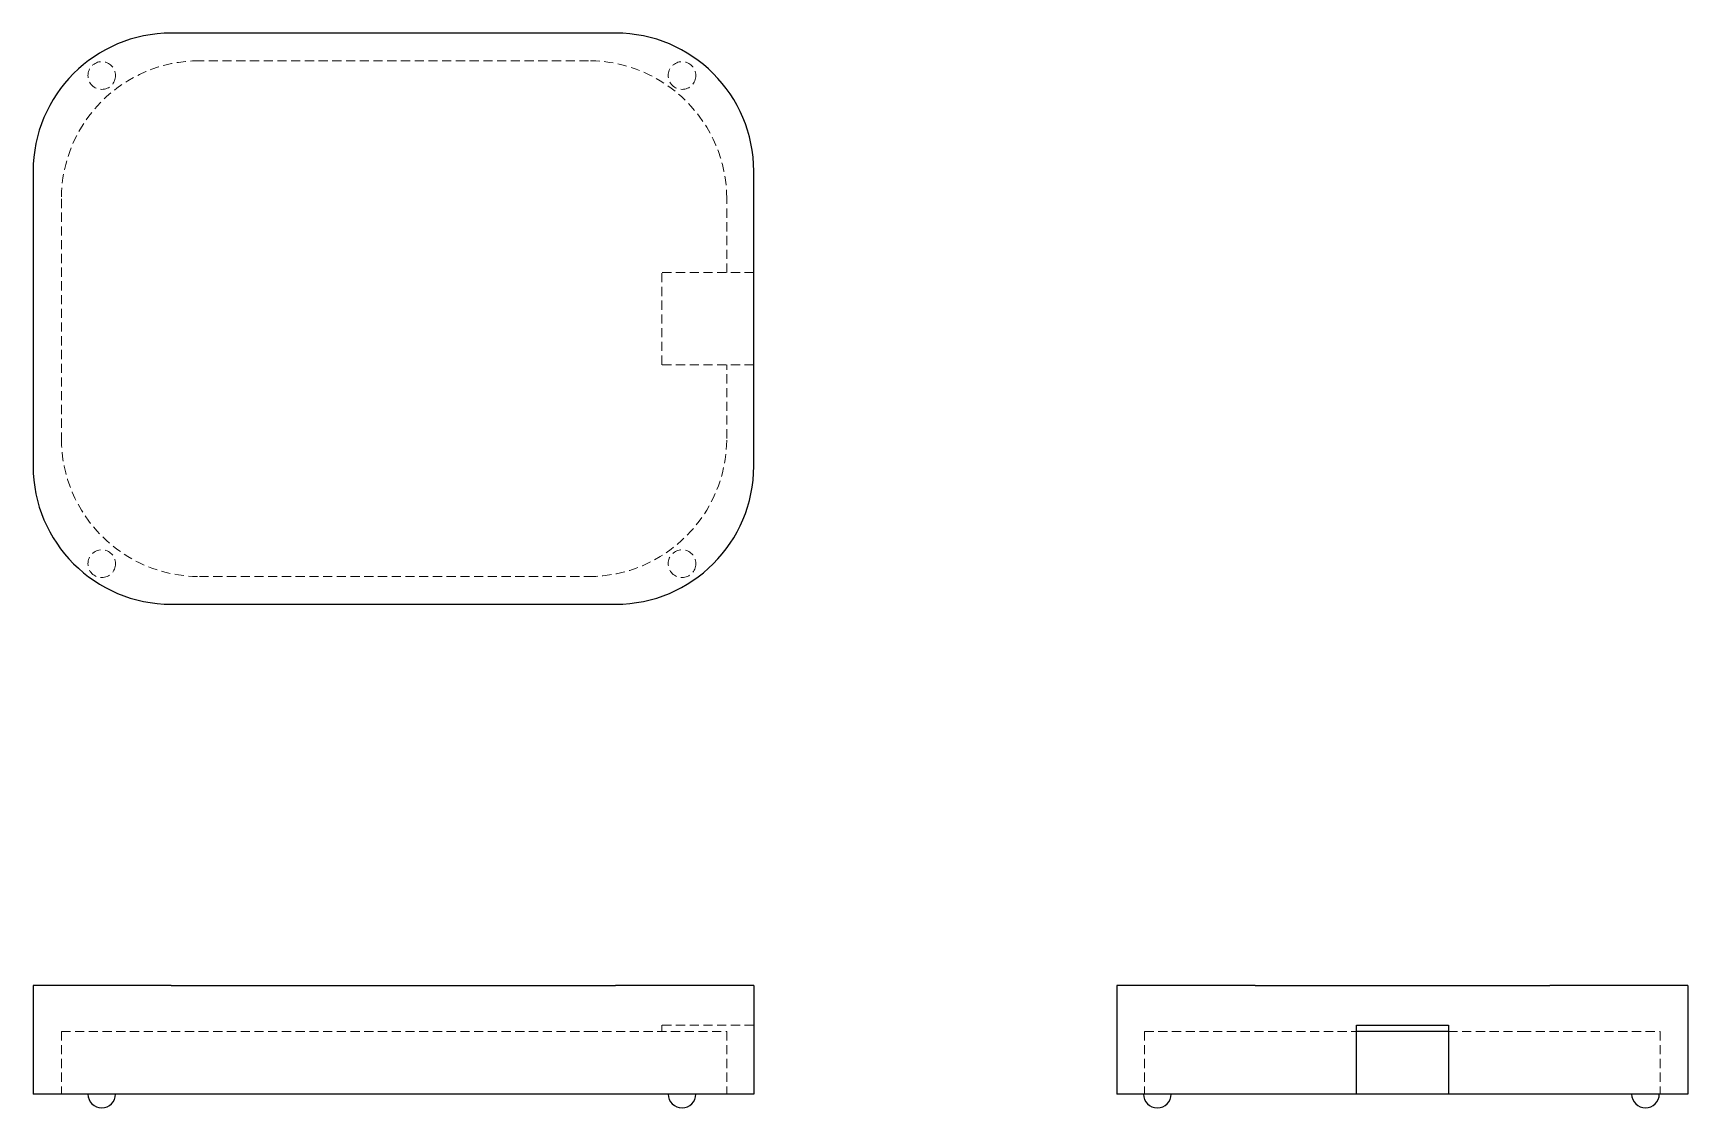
# Model space of a CAD drawing. Header units: millimetres. Extents: x 33 to 263, y 49 to 198.
import ezdxf

# ---------------------------------------------------------------- set-up
doc = ezdxf.new("R2010")
doc.units = ezdxf.units.MM
doc.linetypes.add('HIDDEN', pattern=[1.905, 1.27, -0.635])

msp = doc.modelspace()

# ---------------------------------------------------------------- linework, layer by layer
at = {"color": 7, "linetype": 'Continuous', "lineweight": 25}
for p, q in [((113.83, 197.62), (52.17, 197.62)), ((33, 178.45), (33, 137.55)), ((133, 137.55), (133, 178.45)), ((52.17, 118.38), (113.83, 118.38)), ((33, 65.5), (33, 50.42)), ((52.17, 65.5), (33, 65.5)), ((52.17, 65.5), (113.83, 65.5)), ((133, 65.5), (113.83, 65.5)), ((133, 65.5), (133, 50.42)), ((183.38, 65.5), (183.38, 50.42)), ((202.55, 65.5), (183.38, 65.5)), ((202.55, 65.5), (243.45, 65.5)), ((262.62, 65.5), (243.45, 65.5)), ((262.62, 65.5), (262.62, 50.42)), ((216.61, 60), (229.39, 60)), ((216.61, 50.42), (216.61, 60)), ((229.39, 60), (229.39, 50.42)), ((229.39, 59.11), (216.61, 59.11)), ((52.17, 50.42), (33, 50.42)), ((113.83, 50.42), (52.17, 50.42)), ((133, 50.42), (113.83, 50.42)), ((202.55, 50.42), (183.38, 50.42)), ((216.61, 50.42), (202.55, 50.42)), ((229.39, 50.42), (216.61, 50.42)), ((243.45, 50.42), (229.39, 50.42)), ((262.62, 50.42), (243.45, 50.42))]:
    msp.add_line(p, q, dxfattribs=at)
at = {"color": 7, "linetype": 'HIDDEN', "lineweight": 18}
for p, q in [((110.08, 193.78), (56.09, 193.78)), ((36.92, 174.61), (36.92, 141.39)), ((129.25, 164.39), (129.25, 174.61)), ((120.22, 151.61), (120.22, 164.39)), ((133, 164.39), (120.22, 164.39)), ((133, 151.61), (120.22, 151.61)), ((129.25, 141.39), (129.25, 151.61)), ((56.09, 122.22), (110.08, 122.22)), ((133, 60), (120.22, 60)), ((120.22, 59.11), (120.22, 60)), ((36.92, 59.11), (36.92, 50.42)), ((36.92, 59.11), (56.09, 59.11)), ((56.09, 59.11), (110.08, 59.11)), ((110.08, 59.11), (129.25, 59.11)), ((129.25, 59.11), (129.25, 50.42)), ((187.22, 59.11), (187.22, 50.42)), ((187.22, 59.11), (206.39, 59.11)), ((206.39, 59.11), (216.61, 59.11)), ((229.39, 59.11), (239.61, 59.11)), ((239.61, 59.11), (258.78, 59.11)), ((258.78, 59.11), (258.78, 50.42))]:
    msp.add_line(p, q, dxfattribs=at)
for centre in [(42.53, 191.73), (123.05, 191.73), (42.53, 124), (123.05, 124)]:
    msp.add_circle(centre, 1.92, dxfattribs=at)
at = {"color": 7, "linetype": 'Continuous', "lineweight": 25}
for centre, radius, start, end in [((52.17, 178.45), 19.17, 90, 180), ((113.83, 178.45), 19.17, 0, 90), ((52.17, 137.55), 19.17, 180, 270), ((113.83, 137.55), 19.17, 270, 0), ((42.53, 50.42), 1.92, 180, 0), ((123.05, 50.42), 1.92, 180, 0), ((189, 50.42), 1.92, 180, 0), ((256.73, 50.42), 1.92, 180, 0)]:
    msp.add_arc(centre, radius, start, end, dxfattribs=at)
at = {"color": 7, "linetype": 'HIDDEN', "lineweight": 18}
for centre, start, end in [((56.09, 174.61), 90, 180), ((110.08, 174.61), 0, 90), ((56.09, 141.39), 180, 270), ((110.08, 141.39), 270, 0)]:
    msp.add_arc(centre, 19.17, start, end, dxfattribs=at)

doc.saveas('drawing.dxf')
